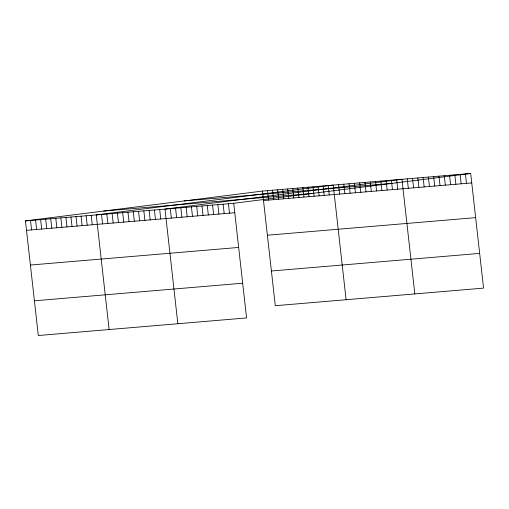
<?xml version="1.0" encoding="UTF-8"?>
<svg xmlns="http://www.w3.org/2000/svg" width="509" height="509" viewBox="0 0 509 509"><rect width="100%" height="100%" fill="white"/><g stroke="black" fill="none" stroke-linecap="round" stroke-linejoin="round"><path stroke-width="0.76" d="M25.45 220.887L233.707 203.288L246.566 317.928L38.309 335.52L25.45 220.887L262.434 191.072L470.691 173.48L483.55 288.113L275.293 305.712L262.434 191.072M233.707 203.288L470.691 173.48M184.226 200.915L392.49 183.316M103.651 211.05L311.915 193.452M263.49 200.521L471.754 182.922M26.506 230.329L234.77 212.737M267.384 235.228L475.641 217.636M30.4 265.043L238.664 247.444M271.399 270.998L479.656 253.399M34.415 300.806L242.672 283.214M465.404 173.925L466.467 183.367M460.117 174.371L461.179 183.813M454.83 174.816L455.892 184.264M449.542 175.268L450.605 184.71M444.262 175.713L445.318 185.155M438.974 176.159L440.031 185.6M433.687 176.604L434.743 186.046M428.4 177.049L429.456 186.498M423.113 177.501L424.169 186.943M417.825 177.946L418.888 187.388M412.538 178.392L413.601 187.834M407.251 178.837L408.313 188.279M414.822 293.922L401.964 179.283L164.986 209.097L177.845 323.73M396.683 179.734L397.739 189.176M391.396 180.18L392.452 189.622M386.108 180.625L387.164 190.067M380.821 181.07L381.877 190.512M375.534 181.516L376.59 190.964M370.247 181.968L371.303 191.409M364.959 182.413L366.022 191.855M359.672 182.858L360.735 192.3M354.385 183.304L355.447 192.746M349.098 183.749L350.16 193.197M343.817 184.201L344.873 193.643M338.53 184.646L339.586 194.088M346.101 299.725L333.242 185.091L96.258 214.906L109.117 329.539M328.184 185.518L329.24 194.96M323.126 185.944L324.182 195.392M318.068 186.377L319.124 195.819M313.01 186.803L314.072 196.245M307.951 187.229L309.014 196.671M302.893 187.656L303.956 197.098M297.835 188.082L298.898 197.524M292.777 188.508L293.839 197.956M287.719 188.941L288.781 198.383M282.66 189.367L283.723 198.809M277.609 189.793L278.665 199.235M272.55 190.22L273.607 199.662M267.492 190.646L268.548 200.088M228.42 203.74L229.483 213.182M223.133 204.185L224.195 213.627M217.852 204.631L218.908 214.073M212.565 205.076L213.621 214.518M207.278 205.521L208.334 214.97M201.99 205.973L203.046 215.415M196.703 206.419L197.759 215.861M191.416 206.864L192.478 216.306M186.129 207.309L187.191 216.751M180.841 207.755L181.904 217.203M175.554 208.206L176.617 217.648M170.273 208.652L171.329 218.094M159.699 209.543L160.755 218.985M154.412 209.988L155.468 219.436M149.124 210.44L150.18 219.882M143.837 210.885L144.9 220.327M138.55 211.33L139.612 220.772M133.263 211.776L134.325 221.218M127.975 212.221L129.038 221.669M122.688 212.673L123.751 222.115M117.407 213.118L118.463 222.56M112.12 213.564L113.176 223.006M106.833 214.009L107.889 223.451M101.545 214.454L102.602 223.903M91.2 215.332L92.263 224.774M86.142 215.759L87.204 225.201M81.084 216.185L82.146 225.627M76.026 216.611L77.088 226.06M70.967 217.044L72.03 226.486M65.909 217.47L66.972 226.912M60.851 217.897L61.913 227.338M55.799 218.323L56.855 227.765M50.741 218.749L51.797 228.191M45.683 219.175L46.739 228.624M40.625 219.608L41.681 229.05M35.566 220.034L36.623 229.476M30.508 220.461L31.564 229.903"/></g></svg>
